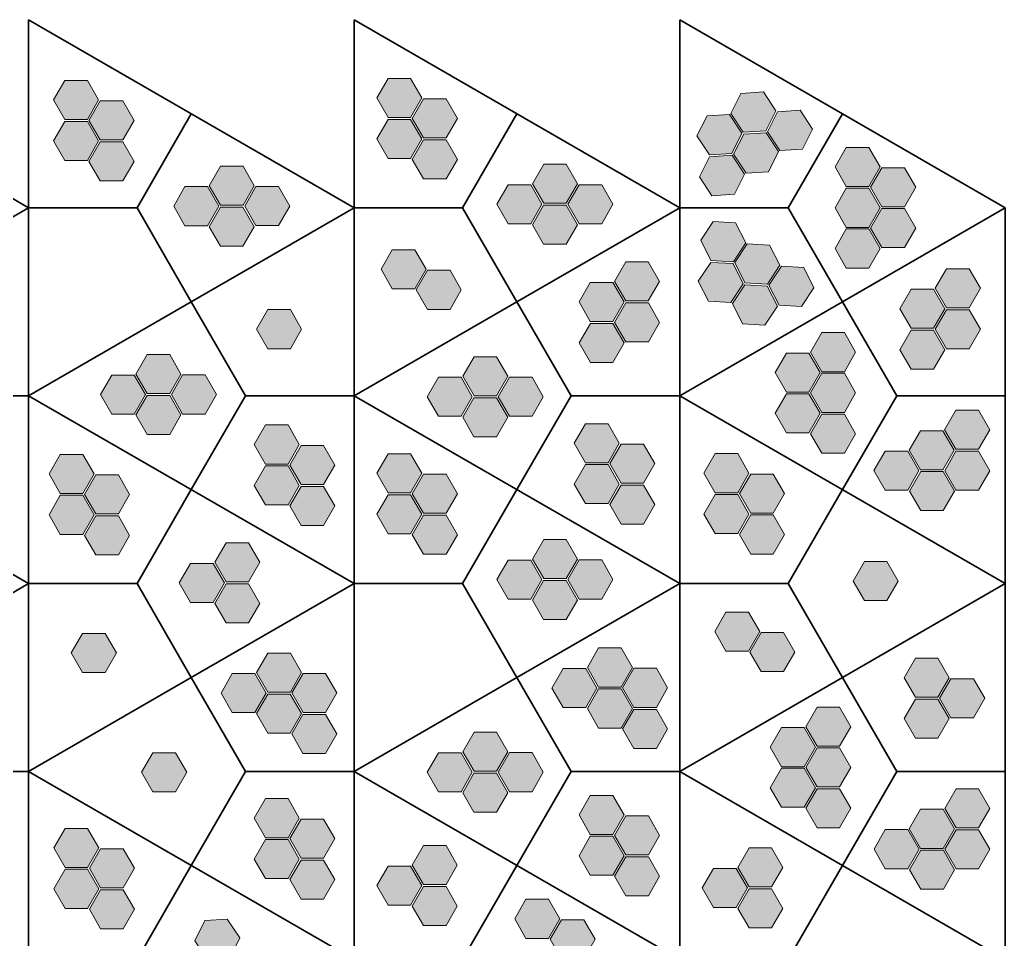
# Model space of a CAD drawing. Header units: centimetres. Extents: x 1.7 to 32, y -24.5 to -2.
# Drawn here: x 18.88 to 31.99, y -14.24 to -2 of the extents above; entities that cross this region are included whole.
import ezdxf

# ---------------------------------------------------------------- set-up
doc = ezdxf.new("R2010")
doc.units = ezdxf.units.CM
doc.header["$MEASUREMENT"] = 0
doc.layers.add('Camada 1', color=7, linetype='Continuous', lineweight=0)

msp = doc.modelspace()

# ---------------------------------------------------------------- hatches: boundary and pattern name
at = {"layer": 'Camada 1', "true_color": 0xe61f5b, "transparency": 33554687}
h = msp.add_hatch(color=232, dxfattribs=at)
h.dxf.hatch_style = 2
h.paths.add_polyline_path([(19.776, -2.805), (19.476, -2.805), (19.326, -3.065), (19.476, -3.325), (19.776, -3.325), (19.926, -3.065)])
h = msp.add_hatch(color=232, dxfattribs=at)
h.dxf.hatch_style = 2
h.paths.add_polyline_path([(24.078, -2.779), (23.778, -2.779), (23.628, -3.039), (23.778, -3.299), (24.078, -3.299), (24.228, -3.039)])
h = msp.add_hatch(color=232, dxfattribs=at)
h.dxf.hatch_style = 2
h.paths.add_polyline_path([(28.342, -3.245), (28.507, -3.495), (28.807, -3.477), (28.94, -3.209), (28.775, -2.958), (28.475, -2.977)])
h = msp.add_hatch(color=232, dxfattribs=at)
h.dxf.hatch_style = 2
h.paths.add_polyline_path([(20.248, -3.077), (19.948, -3.077), (19.798, -3.337), (19.948, -3.597), (20.248, -3.597), (20.398, -3.337)])
h = msp.add_hatch(color=232, dxfattribs=at)
h.dxf.hatch_style = 2
h.paths.add_polyline_path([(24.551, -3.052), (24.251, -3.052), (24.101, -3.311), (24.251, -3.571), (24.551, -3.571), (24.701, -3.311)])
h = msp.add_hatch(color=232, dxfattribs=at)
h.dxf.hatch_style = 2
h.paths.add_polyline_path([(27.89, -3.544), (28.056, -3.794), (28.355, -3.776), (28.489, -3.507), (28.323, -3.257), (28.024, -3.275)])
h = msp.add_hatch(color=232, dxfattribs=at)
h.dxf.hatch_style = 2
h.paths.add_polyline_path([(28.83, -3.489), (28.995, -3.739), (29.295, -3.721), (29.429, -3.453), (29.263, -3.202), (28.964, -3.221)])
h = msp.add_hatch(color=232, dxfattribs=at)
h.dxf.hatch_style = 2
h.paths.add_polyline_path([(19.776, -3.35), (19.476, -3.35), (19.326, -3.61), (19.476, -3.87), (19.776, -3.87), (19.926, -3.61)])
h = msp.add_hatch(color=232, dxfattribs=at)
h.dxf.hatch_style = 2
h.paths.add_polyline_path([(24.078, -3.324), (23.778, -3.324), (23.628, -3.584), (23.778, -3.844), (24.078, -3.844), (24.228, -3.584)])
h = msp.add_hatch(color=232, dxfattribs=at)
h.dxf.hatch_style = 2
h.paths.add_polyline_path([(28.378, -3.788), (28.544, -4.038), (28.843, -4.02), (28.977, -3.751), (28.812, -3.501), (28.512, -3.519)])
h = msp.add_hatch(color=232, dxfattribs=at)
h.dxf.hatch_style = 2
h.paths.add_polyline_path([(20.248, -3.623), (19.948, -3.623), (19.798, -3.882), (19.948, -4.142), (20.248, -4.142), (20.398, -3.882)])
h = msp.add_hatch(color=232, dxfattribs=at)
h.dxf.hatch_style = 2
h.paths.add_polyline_path([(24.551, -3.597), (24.251, -3.597), (24.101, -3.856), (24.251, -4.116), (24.551, -4.116), (24.701, -3.856)])
h = msp.add_hatch(color=232, dxfattribs=at)
h.dxf.hatch_style = 2
h.paths.add_polyline_path([(27.924, -4.089), (28.089, -4.339), (28.389, -4.321), (28.523, -4.052), (28.357, -3.802), (28.058, -3.82)])
h = msp.add_hatch(color=232, dxfattribs=at)
h.dxf.hatch_style = 2
h.paths.add_polyline_path([(30.178, -3.696), (29.878, -3.696), (29.728, -3.956), (29.878, -4.216), (30.178, -4.216), (30.328, -3.956)])
h = msp.add_hatch(color=232, dxfattribs=at)
h.dxf.hatch_style = 2
h.paths.add_polyline_path([(26.15, -4.44), (26.3, -4.18), (26.15, -3.92), (25.85, -3.92), (25.7, -4.18), (25.85, -4.44)])
h = msp.add_hatch(color=232, dxfattribs=at)
h.dxf.hatch_style = 2
h.paths.add_polyline_path([(21.848, -4.466), (21.998, -4.206), (21.848, -3.946), (21.548, -3.946), (21.398, -4.206), (21.548, -4.466)])
h = msp.add_hatch(color=232, dxfattribs=at)
h.dxf.hatch_style = 2
h.paths.add_polyline_path([(30.651, -3.969), (30.351, -3.969), (30.201, -4.228), (30.351, -4.488), (30.651, -4.488), (30.801, -4.228)])
h = msp.add_hatch(color=232, dxfattribs=at)
h.dxf.hatch_style = 2
h.paths.add_polyline_path([(25.677, -4.713), (25.827, -4.453), (25.677, -4.193), (25.377, -4.193), (25.227, -4.453), (25.377, -4.713)])
h = msp.add_hatch(color=232, dxfattribs=at)
h.dxf.hatch_style = 2
h.paths.add_polyline_path([(26.622, -4.712), (26.772, -4.453), (26.622, -4.193), (26.322, -4.193), (26.172, -4.453), (26.322, -4.712)])
h = msp.add_hatch(color=232, dxfattribs=at)
h.dxf.hatch_style = 2
h.paths.add_polyline_path([(21.375, -4.739), (21.525, -4.479), (21.375, -4.219), (21.075, -4.219), (20.925, -4.479), (21.075, -4.739)])
h = msp.add_hatch(color=232, dxfattribs=at)
h.dxf.hatch_style = 2
h.paths.add_polyline_path([(22.32, -4.738), (22.47, -4.478), (22.32, -4.219), (22.02, -4.219), (21.87, -4.478), (22.02, -4.738)])
h = msp.add_hatch(color=232, dxfattribs=at)
h.dxf.hatch_style = 2
h.paths.add_polyline_path([(30.178, -4.241), (29.878, -4.241), (29.728, -4.501), (29.878, -4.761), (30.178, -4.761), (30.328, -4.501)])
h = msp.add_hatch(color=232, dxfattribs=at)
h.dxf.hatch_style = 2
h.paths.add_polyline_path([(21.847, -5.012), (21.997, -4.752), (21.847, -4.492), (21.547, -4.492), (21.397, -4.752), (21.547, -5.012)])
h = msp.add_hatch(color=232, dxfattribs=at)
h.dxf.hatch_style = 2
h.paths.add_polyline_path([(26.149, -4.986), (26.299, -4.726), (26.149, -4.466), (25.849, -4.466), (25.699, -4.726), (25.849, -4.986)])
h = msp.add_hatch(color=232, dxfattribs=at)
h.dxf.hatch_style = 2
h.paths.add_polyline_path([(30.651, -4.51), (30.351, -4.51), (30.201, -4.77), (30.351, -5.03), (30.651, -5.03), (30.801, -4.77)])
h = msp.add_hatch(color=232, dxfattribs=at)
h.dxf.hatch_style = 2
h.paths.add_polyline_path([(28.375, -5.218), (28.54, -4.968), (28.405, -4.699), (28.105, -4.682), (27.941, -4.933), (28.075, -5.201)])
h = msp.add_hatch(color=232, dxfattribs=at)
h.dxf.hatch_style = 2
h.paths.add_polyline_path([(30.178, -4.782), (29.878, -4.782), (29.728, -5.042), (29.878, -5.302), (30.178, -5.302), (30.328, -5.042)])
h = msp.add_hatch(color=232, dxfattribs=at)
h.dxf.hatch_style = 2
h.paths.add_polyline_path([(28.827, -5.516), (28.992, -5.265), (28.857, -4.997), (28.558, -4.979), (28.393, -5.23), (28.527, -5.498)])
h = msp.add_hatch(color=232, dxfattribs=at)
h.dxf.hatch_style = 2
h.paths.add_polyline_path([(24.135, -5.059), (23.835, -5.059), (23.685, -5.319), (23.835, -5.579), (24.135, -5.579), (24.285, -5.319)])
h = msp.add_hatch(color=232, dxfattribs=at)
h.dxf.hatch_style = 2
h.paths.add_polyline_path([(27.392, -5.481), (27.242, -5.221), (26.942, -5.221), (26.792, -5.481), (26.942, -5.74), (27.242, -5.74)])
h = msp.add_hatch(color=232, dxfattribs=at)
h.dxf.hatch_style = 2
h.paths.add_polyline_path([(28.342, -5.763), (28.507, -5.512), (28.373, -5.244), (28.073, -5.227), (27.908, -5.477), (28.043, -5.745)])
h = msp.add_hatch(color=232, dxfattribs=at)
h.dxf.hatch_style = 2
h.paths.add_polyline_path([(24.603, -5.332), (24.303, -5.332), (24.153, -5.592), (24.303, -5.852), (24.603, -5.852), (24.753, -5.592)])
h = msp.add_hatch(color=232, dxfattribs=at)
h.dxf.hatch_style = 2
h.paths.add_polyline_path([(29.282, -5.815), (29.447, -5.565), (29.313, -5.297), (29.013, -5.279), (28.848, -5.53), (28.983, -5.798)])
h = msp.add_hatch(color=232, dxfattribs=at)
h.dxf.hatch_style = 2
h.paths.add_polyline_path([(31.662, -5.572), (31.512, -5.312), (31.212, -5.312), (31.062, -5.572), (31.212, -5.831), (31.512, -5.831)])
h = msp.add_hatch(color=232, dxfattribs=at)
h.dxf.hatch_style = 2
h.paths.add_polyline_path([(26.92, -5.753), (26.77, -5.493), (26.47, -5.493), (26.32, -5.753), (26.47, -6.013), (26.77, -6.013)])
h = msp.add_hatch(color=232, dxfattribs=at)
h.dxf.hatch_style = 2
h.paths.add_polyline_path([(28.795, -6.061), (28.96, -5.81), (28.825, -5.542), (28.525, -5.524), (28.361, -5.775), (28.495, -6.043)])
h = msp.add_hatch(color=232, dxfattribs=at)
h.dxf.hatch_style = 2
h.paths.add_polyline_path([(31.19, -5.844), (31.04, -5.584), (30.74, -5.584), (30.59, -5.844), (30.74, -6.104), (31.04, -6.104)])
h = msp.add_hatch(color=232, dxfattribs=at)
h.dxf.hatch_style = 2
h.paths.add_polyline_path([(27.393, -6.026), (27.243, -5.767), (26.943, -5.767), (26.793, -6.026), (26.943, -6.286), (27.243, -6.286)])
h = msp.add_hatch(color=232, dxfattribs=at)
h.dxf.hatch_style = 2
h.paths.add_polyline_path([(22.478, -5.856), (22.178, -5.856), (22.028, -6.116), (22.178, -6.376), (22.478, -6.376), (22.628, -6.116)])
h = msp.add_hatch(color=232, dxfattribs=at)
h.dxf.hatch_style = 2
h.paths.add_polyline_path([(31.662, -6.117), (31.512, -5.858), (31.212, -5.858), (31.062, -6.117), (31.212, -6.377), (31.512, -6.377)])
h = msp.add_hatch(color=232, dxfattribs=at)
h.dxf.hatch_style = 2
h.paths.add_polyline_path([(26.921, -6.299), (26.771, -6.039), (26.471, -6.039), (26.321, -6.299), (26.471, -6.559), (26.771, -6.559)])
h = msp.add_hatch(color=232, dxfattribs=at)
h.dxf.hatch_style = 2
h.paths.add_polyline_path([(29.552, -6.682), (29.852, -6.682), (30.002, -6.422), (29.852, -6.162), (29.552, -6.162), (29.402, -6.422)])
h = msp.add_hatch(color=232, dxfattribs=at)
h.dxf.hatch_style = 2
h.paths.add_polyline_path([(31.19, -6.39), (31.04, -6.13), (30.74, -6.13), (30.59, -6.39), (30.74, -6.65), (31.04, -6.65)])
h = msp.add_hatch(color=232, dxfattribs=at)
h.dxf.hatch_style = 2
h.paths.add_polyline_path([(20.872, -6.972), (21.022, -6.713), (20.872, -6.453), (20.572, -6.453), (20.422, -6.713), (20.572, -6.972)])
h = msp.add_hatch(color=232, dxfattribs=at)
h.dxf.hatch_style = 2
h.paths.add_polyline_path([(25.223, -7.003), (25.373, -6.743), (25.223, -6.483), (24.923, -6.483), (24.773, -6.743), (24.923, -7.003)])
h = msp.add_hatch(color=232, dxfattribs=at)
h.dxf.hatch_style = 2
h.paths.add_polyline_path([(29.08, -6.954), (29.38, -6.954), (29.53, -6.694), (29.38, -6.434), (29.08, -6.434), (28.93, -6.694)])
h = msp.add_hatch(color=232, dxfattribs=at)
h.dxf.hatch_style = 2
h.paths.add_polyline_path([(20.4, -7.246), (20.55, -6.986), (20.4, -6.726), (20.1, -6.726), (19.95, -6.986), (20.1, -7.246)])
h = msp.add_hatch(color=232, dxfattribs=at)
h.dxf.hatch_style = 2
h.paths.add_polyline_path([(21.344, -7.245), (21.494, -6.985), (21.344, -6.725), (21.044, -6.725), (20.894, -6.985), (21.044, -7.245)])
h = msp.add_hatch(color=232, dxfattribs=at)
h.dxf.hatch_style = 2
h.paths.add_polyline_path([(24.75, -7.276), (24.9, -7.016), (24.75, -6.756), (24.45, -6.756), (24.3, -7.016), (24.45, -7.276)])
h = msp.add_hatch(color=232, dxfattribs=at)
h.dxf.hatch_style = 2
h.paths.add_polyline_path([(25.695, -7.275), (25.845, -7.015), (25.695, -6.756), (25.395, -6.756), (25.245, -7.015), (25.395, -7.275)])
h = msp.add_hatch(color=232, dxfattribs=at)
h.dxf.hatch_style = 2
h.paths.add_polyline_path([(29.552, -7.223), (29.852, -7.223), (30.002, -6.963), (29.852, -6.703), (29.552, -6.703), (29.402, -6.963)])
h = msp.add_hatch(color=232, dxfattribs=at)
h.dxf.hatch_style = 2
h.paths.add_polyline_path([(20.872, -7.518), (21.022, -7.258), (20.872, -6.999), (20.572, -6.999), (20.422, -7.258), (20.572, -7.518)])
h = msp.add_hatch(color=232, dxfattribs=at)
h.dxf.hatch_style = 2
h.paths.add_polyline_path([(25.222, -7.548), (25.372, -7.289), (25.222, -7.029), (24.922, -7.029), (24.772, -7.289), (24.922, -7.548)])
h = msp.add_hatch(color=232, dxfattribs=at)
h.dxf.hatch_style = 2
h.paths.add_polyline_path([(29.08, -7.495), (29.38, -7.495), (29.53, -7.236), (29.38, -6.976), (29.08, -6.976), (28.93, -7.236)])
h = msp.add_hatch(color=232, dxfattribs=at)
h.dxf.hatch_style = 2
h.paths.add_polyline_path([(31.786, -7.455), (31.636, -7.195), (31.336, -7.195), (31.186, -7.455), (31.336, -7.715), (31.636, -7.715)])
h = msp.add_hatch(color=232, dxfattribs=at)
h.dxf.hatch_style = 2
h.paths.add_polyline_path([(29.552, -7.768), (29.852, -7.768), (30.002, -7.508), (29.852, -7.248), (29.552, -7.248), (29.402, -7.508)])
h = msp.add_hatch(color=232, dxfattribs=at)
h.dxf.hatch_style = 2
h.paths.add_polyline_path([(22.447, -7.391), (22.147, -7.391), (21.997, -7.651), (22.147, -7.911), (22.447, -7.911), (22.597, -7.651)])
h = msp.add_hatch(color=232, dxfattribs=at)
h.dxf.hatch_style = 2
h.paths.add_polyline_path([(26.706, -7.374), (26.406, -7.374), (26.256, -7.633), (26.406, -7.893), (26.706, -7.893), (26.856, -7.633)])
h = msp.add_hatch(color=232, dxfattribs=at)
h.dxf.hatch_style = 2
h.paths.add_polyline_path([(31.314, -7.727), (31.164, -7.468), (30.864, -7.468), (30.714, -7.727), (30.864, -7.987), (31.164, -7.987)])
h = msp.add_hatch(color=232, dxfattribs=at)
h.dxf.hatch_style = 2
h.paths.add_polyline_path([(22.92, -7.664), (22.62, -7.664), (22.47, -7.924), (22.62, -8.183), (22.92, -8.183), (23.07, -7.924)])
h = msp.add_hatch(color=232, dxfattribs=at)
h.dxf.hatch_style = 2
h.paths.add_polyline_path([(27.179, -7.646), (26.879, -7.646), (26.729, -7.906), (26.879, -8.166), (27.179, -8.166), (27.329, -7.906)])
h = msp.add_hatch(color=232, dxfattribs=at)
h.dxf.hatch_style = 2
h.paths.add_polyline_path([(30.845, -7.998), (30.695, -7.738), (30.395, -7.738), (30.245, -7.998), (30.395, -8.258), (30.695, -8.258)])
h = msp.add_hatch(color=232, dxfattribs=at)
h.dxf.hatch_style = 2
h.paths.add_polyline_path([(19.716, -7.782), (19.416, -7.782), (19.266, -8.042), (19.416, -8.302), (19.716, -8.302), (19.866, -8.042)])
h = msp.add_hatch(color=232, dxfattribs=at)
h.dxf.hatch_style = 2
h.paths.add_polyline_path([(24.078, -7.774), (23.778, -7.774), (23.628, -8.034), (23.778, -8.294), (24.078, -8.294), (24.228, -8.034)])
h = msp.add_hatch(color=232, dxfattribs=at)
h.dxf.hatch_style = 2
h.paths.add_polyline_path([(28.432, -7.772), (28.132, -7.772), (27.982, -8.032), (28.132, -8.292), (28.432, -8.292), (28.582, -8.032)])
h = msp.add_hatch(color=232, dxfattribs=at)
h.dxf.hatch_style = 2
h.paths.add_polyline_path([(31.787, -8.001), (31.637, -7.741), (31.337, -7.741), (31.187, -8.001), (31.337, -8.26), (31.637, -8.26)])
h = msp.add_hatch(color=232, dxfattribs=at)
h.dxf.hatch_style = 2
h.paths.add_polyline_path([(22.447, -7.936), (22.147, -7.936), (21.997, -8.196), (22.147, -8.456), (22.447, -8.456), (22.597, -8.196)])
h = msp.add_hatch(color=232, dxfattribs=at)
h.dxf.hatch_style = 2
h.paths.add_polyline_path([(26.706, -7.919), (26.406, -7.919), (26.256, -8.178), (26.406, -8.438), (26.706, -8.438), (26.856, -8.178)])
h = msp.add_hatch(color=232, dxfattribs=at)
h.dxf.hatch_style = 2
h.paths.add_polyline_path([(20.189, -8.055), (19.889, -8.055), (19.739, -8.315), (19.889, -8.575), (20.189, -8.575), (20.339, -8.315)])
h = msp.add_hatch(color=232, dxfattribs=at)
h.dxf.hatch_style = 2
h.paths.add_polyline_path([(24.551, -8.047), (24.251, -8.047), (24.101, -8.307), (24.251, -8.566), (24.551, -8.566), (24.701, -8.307)])
h = msp.add_hatch(color=232, dxfattribs=at)
h.dxf.hatch_style = 2
h.paths.add_polyline_path([(28.905, -8.044), (28.605, -8.044), (28.455, -8.304), (28.605, -8.564), (28.905, -8.564), (29.055, -8.304)])
h = msp.add_hatch(color=232, dxfattribs=at)
h.dxf.hatch_style = 2
h.paths.add_polyline_path([(31.318, -8.271), (31.168, -8.011), (30.868, -8.011), (30.718, -8.271), (30.868, -8.531), (31.168, -8.531)])
h = msp.add_hatch(color=232, dxfattribs=at)
h.dxf.hatch_style = 2
h.paths.add_polyline_path([(22.92, -8.209), (22.62, -8.209), (22.47, -8.469), (22.62, -8.728), (22.92, -8.728), (23.07, -8.469)])
h = msp.add_hatch(color=232, dxfattribs=at)
h.dxf.hatch_style = 2
h.paths.add_polyline_path([(27.179, -8.191), (26.879, -8.191), (26.729, -8.451), (26.879, -8.711), (27.179, -8.711), (27.329, -8.451)])
h = msp.add_hatch(color=232, dxfattribs=at)
h.dxf.hatch_style = 2
h.paths.add_polyline_path([(19.716, -8.327), (19.416, -8.327), (19.266, -8.587), (19.416, -8.847), (19.716, -8.847), (19.866, -8.587)])
h = msp.add_hatch(color=232, dxfattribs=at)
h.dxf.hatch_style = 2
h.paths.add_polyline_path([(24.078, -8.319), (23.778, -8.319), (23.628, -8.579), (23.778, -8.839), (24.078, -8.839), (24.228, -8.579)])
h = msp.add_hatch(color=232, dxfattribs=at)
h.dxf.hatch_style = 2
h.paths.add_polyline_path([(28.432, -8.317), (28.132, -8.317), (27.982, -8.577), (28.132, -8.837), (28.432, -8.837), (28.582, -8.577)])
h = msp.add_hatch(color=232, dxfattribs=at)
h.dxf.hatch_style = 2
h.paths.add_polyline_path([(20.189, -8.6), (19.889, -8.6), (19.739, -8.86), (19.889, -9.12), (20.189, -9.12), (20.339, -8.86)])
h = msp.add_hatch(color=232, dxfattribs=at)
h.dxf.hatch_style = 2
h.paths.add_polyline_path([(24.551, -8.592), (24.251, -8.592), (24.101, -8.852), (24.251, -9.112), (24.551, -9.112), (24.701, -8.852)])
h = msp.add_hatch(color=232, dxfattribs=at)
h.dxf.hatch_style = 2
h.paths.add_polyline_path([(28.905, -8.589), (28.605, -8.589), (28.455, -8.849), (28.605, -9.109), (28.905, -9.109), (29.055, -8.849)])
h = msp.add_hatch(color=232, dxfattribs=at)
h.dxf.hatch_style = 2
h.paths.add_polyline_path([(26.15, -9.435), (26.3, -9.175), (26.15, -8.916), (25.85, -8.916), (25.7, -9.175), (25.85, -9.435)])
h = msp.add_hatch(color=232, dxfattribs=at)
h.dxf.hatch_style = 2
h.paths.add_polyline_path([(21.622, -8.96), (21.472, -9.219), (21.622, -9.479), (21.922, -9.479), (22.072, -9.219), (21.922, -8.96)])
h = msp.add_hatch(color=232, dxfattribs=at)
h.dxf.hatch_style = 2
h.paths.add_polyline_path([(21.15, -9.233), (21, -9.493), (21.15, -9.752), (21.45, -9.752), (21.6, -9.493), (21.45, -9.233)])
h = msp.add_hatch(color=232, dxfattribs=at)
h.dxf.hatch_style = 2
h.paths.add_polyline_path([(25.677, -9.708), (25.827, -9.449), (25.677, -9.189), (25.377, -9.189), (25.227, -9.449), (25.377, -9.708)])
h = msp.add_hatch(color=232, dxfattribs=at)
h.dxf.hatch_style = 2
h.paths.add_polyline_path([(26.622, -9.708), (26.772, -9.448), (26.622, -9.188), (26.322, -9.188), (26.172, -9.448), (26.322, -9.708)])
h = msp.add_hatch(color=232, dxfattribs=at)
h.dxf.hatch_style = 2
h.paths.add_polyline_path([(30.418, -9.208), (30.118, -9.208), (29.968, -9.468), (30.118, -9.728), (30.418, -9.728), (30.568, -9.468)])
h = msp.add_hatch(color=232, dxfattribs=at)
h.dxf.hatch_style = 2
h.paths.add_polyline_path([(21.622, -9.505), (21.472, -9.765), (21.622, -10.025), (21.922, -10.025), (22.072, -9.765), (21.922, -9.505)])
h = msp.add_hatch(color=232, dxfattribs=at)
h.dxf.hatch_style = 2
h.paths.add_polyline_path([(26.149, -9.981), (26.299, -9.721), (26.149, -9.461), (25.849, -9.461), (25.699, -9.721), (25.849, -9.981)])
h = msp.add_hatch(color=232, dxfattribs=at)
h.dxf.hatch_style = 2
h.paths.add_polyline_path([(28.576, -9.881), (28.276, -9.881), (28.126, -10.141), (28.276, -10.4), (28.576, -10.4), (28.726, -10.141)])
h = msp.add_hatch(color=232, dxfattribs=at)
h.dxf.hatch_style = 2
h.paths.add_polyline_path([(20.012, -10.165), (19.712, -10.165), (19.562, -10.425), (19.712, -10.685), (20.012, -10.685), (20.162, -10.425)])
h = msp.add_hatch(color=232, dxfattribs=at)
h.dxf.hatch_style = 2
h.paths.add_polyline_path([(29.044, -10.154), (28.744, -10.154), (28.594, -10.414), (28.744, -10.674), (29.044, -10.674), (29.194, -10.414)])
h = msp.add_hatch(color=232, dxfattribs=at)
h.dxf.hatch_style = 2
h.paths.add_polyline_path([(26.581, -10.359), (26.431, -10.619), (26.581, -10.879), (26.881, -10.879), (27.031, -10.619), (26.881, -10.359)])
h = msp.add_hatch(color=232, dxfattribs=at)
h.dxf.hatch_style = 2
h.paths.add_polyline_path([(22.178, -10.428), (22.028, -10.687), (22.178, -10.947), (22.478, -10.947), (22.628, -10.687), (22.478, -10.428)])
h = msp.add_hatch(color=232, dxfattribs=at)
h.dxf.hatch_style = 2
h.paths.add_polyline_path([(31.098, -10.495), (30.798, -10.495), (30.648, -10.755), (30.798, -11.015), (31.098, -11.015), (31.248, -10.755)])
h = msp.add_hatch(color=232, dxfattribs=at)
h.dxf.hatch_style = 2
h.paths.add_polyline_path([(21.705, -10.701), (21.555, -10.961), (21.705, -11.22), (22.005, -11.22), (22.155, -10.961), (22.005, -10.701)])
h = msp.add_hatch(color=232, dxfattribs=at)
h.dxf.hatch_style = 2
h.paths.add_polyline_path([(22.647, -10.698), (22.497, -10.958), (22.647, -11.218), (22.947, -11.218), (23.097, -10.958), (22.947, -10.698)])
h = msp.add_hatch(color=232, dxfattribs=at)
h.dxf.hatch_style = 2
h.paths.add_polyline_path([(26.109, -10.633), (25.959, -10.892), (26.109, -11.152), (26.409, -11.152), (26.559, -10.892), (26.409, -10.633)])
h = msp.add_hatch(color=232, dxfattribs=at)
h.dxf.hatch_style = 2
h.paths.add_polyline_path([(27.05, -10.63), (26.9, -10.89), (27.05, -11.15), (27.35, -11.15), (27.5, -10.89), (27.35, -10.63)])
h = msp.add_hatch(color=232, dxfattribs=at)
h.dxf.hatch_style = 2
h.paths.add_polyline_path([(31.57, -10.768), (31.27, -10.768), (31.12, -11.027), (31.27, -11.287), (31.57, -11.287), (31.72, -11.027)])
h = msp.add_hatch(color=232, dxfattribs=at)
h.dxf.hatch_style = 2
h.paths.add_polyline_path([(22.177, -10.973), (22.027, -11.233), (22.177, -11.493), (22.477, -11.493), (22.627, -11.233), (22.477, -10.973)])
h = msp.add_hatch(color=232, dxfattribs=at)
h.dxf.hatch_style = 2
h.paths.add_polyline_path([(26.581, -10.905), (26.431, -11.165), (26.581, -11.425), (26.881, -11.425), (27.031, -11.165), (26.881, -10.905)])
h = msp.add_hatch(color=232, dxfattribs=at)
h.dxf.hatch_style = 2
h.paths.add_polyline_path([(29.489, -11.667), (29.789, -11.667), (29.939, -11.407), (29.789, -11.147), (29.489, -11.147), (29.339, -11.407)])
h = msp.add_hatch(color=232, dxfattribs=at)
h.dxf.hatch_style = 2
h.paths.add_polyline_path([(31.098, -11.04), (30.798, -11.04), (30.648, -11.3), (30.798, -11.56), (31.098, -11.56), (31.248, -11.3)])
h = msp.add_hatch(color=232, dxfattribs=at)
h.dxf.hatch_style = 2
h.paths.add_polyline_path([(22.646, -11.244), (22.496, -11.504), (22.646, -11.764), (22.946, -11.764), (23.096, -11.504), (22.946, -11.244)])
h = msp.add_hatch(color=232, dxfattribs=at)
h.dxf.hatch_style = 2
h.paths.add_polyline_path([(27.05, -11.176), (26.9, -11.436), (27.05, -11.695), (27.35, -11.695), (27.5, -11.436), (27.35, -11.176)])
h = msp.add_hatch(color=232, dxfattribs=at)
h.dxf.hatch_style = 2
h.paths.add_polyline_path([(25.223, -11.999), (25.373, -11.74), (25.223, -11.48), (24.923, -11.48), (24.773, -11.74), (24.923, -11.999)])
h = msp.add_hatch(color=232, dxfattribs=at)
h.dxf.hatch_style = 2
h.paths.add_polyline_path([(29.016, -11.939), (29.316, -11.939), (29.466, -11.679), (29.316, -11.419), (29.016, -11.419), (28.866, -11.679)])
h = msp.add_hatch(color=232, dxfattribs=at)
h.dxf.hatch_style = 2
h.paths.add_polyline_path([(20.949, -11.753), (20.649, -11.753), (20.499, -12.012), (20.649, -12.272), (20.949, -12.272), (21.099, -12.012)])
h = msp.add_hatch(color=232, dxfattribs=at)
h.dxf.hatch_style = 2
h.paths.add_polyline_path([(24.75, -12.273), (24.9, -12.013), (24.75, -11.753), (24.45, -11.753), (24.3, -12.013), (24.45, -12.273)])
h = msp.add_hatch(color=232, dxfattribs=at)
h.dxf.hatch_style = 2
h.paths.add_polyline_path([(25.695, -12.272), (25.845, -12.012), (25.695, -11.752), (25.395, -11.752), (25.245, -12.012), (25.395, -12.272)])
h = msp.add_hatch(color=232, dxfattribs=at)
h.dxf.hatch_style = 2
h.paths.add_polyline_path([(29.489, -12.208), (29.789, -12.208), (29.939, -11.948), (29.789, -11.688), (29.489, -11.688), (29.339, -11.948)])
h = msp.add_hatch(color=232, dxfattribs=at)
h.dxf.hatch_style = 2
h.paths.add_polyline_path([(25.222, -12.545), (25.372, -12.285), (25.222, -12.025), (24.922, -12.025), (24.772, -12.285), (24.922, -12.545)])
h = msp.add_hatch(color=232, dxfattribs=at)
h.dxf.hatch_style = 2
h.paths.add_polyline_path([(29.016, -12.48), (29.316, -12.48), (29.466, -12.221), (29.316, -11.961), (29.016, -11.961), (28.866, -12.221)])
h = msp.add_hatch(color=232, dxfattribs=at)
h.dxf.hatch_style = 2
h.paths.add_polyline_path([(26.77, -12.321), (26.47, -12.321), (26.32, -12.581), (26.47, -12.84), (26.77, -12.84), (26.92, -12.581)])
h = msp.add_hatch(color=232, dxfattribs=at)
h.dxf.hatch_style = 2
h.paths.add_polyline_path([(29.489, -12.753), (29.789, -12.753), (29.939, -12.493), (29.789, -12.233), (29.489, -12.233), (29.339, -12.493)])
h = msp.add_hatch(color=232, dxfattribs=at)
h.dxf.hatch_style = 2
h.paths.add_polyline_path([(31.788, -12.494), (31.638, -12.234), (31.338, -12.234), (31.188, -12.494), (31.338, -12.753), (31.638, -12.753)])
h = msp.add_hatch(color=232, dxfattribs=at)
h.dxf.hatch_style = 2
h.paths.add_polyline_path([(22.447, -12.364), (22.147, -12.364), (21.997, -12.624), (22.147, -12.884), (22.447, -12.884), (22.597, -12.624)])
h = msp.add_hatch(color=232, dxfattribs=at)
h.dxf.hatch_style = 2
h.paths.add_polyline_path([(31.316, -12.766), (31.166, -12.506), (30.866, -12.506), (30.716, -12.766), (30.866, -13.026), (31.166, -13.026)])
h = msp.add_hatch(color=232, dxfattribs=at)
h.dxf.hatch_style = 2
h.paths.add_polyline_path([(22.92, -12.636), (22.62, -12.636), (22.47, -12.896), (22.62, -13.156), (22.92, -13.156), (23.07, -12.896)])
h = msp.add_hatch(color=232, dxfattribs=at)
h.dxf.hatch_style = 2
h.paths.add_polyline_path([(27.243, -12.593), (26.943, -12.593), (26.793, -12.853), (26.943, -13.113), (27.243, -13.113), (27.393, -12.853)])
h = msp.add_hatch(color=232, dxfattribs=at)
h.dxf.hatch_style = 2
h.paths.add_polyline_path([(19.78, -12.76), (19.48, -12.76), (19.33, -13.02), (19.48, -13.28), (19.78, -13.28), (19.93, -13.02)])
h = msp.add_hatch(color=232, dxfattribs=at)
h.dxf.hatch_style = 2
h.paths.add_polyline_path([(30.847, -13.037), (30.697, -12.777), (30.397, -12.777), (30.247, -13.037), (30.397, -13.297), (30.697, -13.297)])
h = msp.add_hatch(color=232, dxfattribs=at)
h.dxf.hatch_style = 2
h.paths.add_polyline_path([(31.788, -13.039), (31.638, -12.78), (31.338, -12.78), (31.188, -13.039), (31.338, -13.299), (31.638, -13.299)])
h = msp.add_hatch(color=232, dxfattribs=at)
h.dxf.hatch_style = 2
h.paths.add_polyline_path([(22.447, -12.909), (22.147, -12.909), (21.997, -13.169), (22.147, -13.429), (22.447, -13.429), (22.597, -13.169)])
h = msp.add_hatch(color=232, dxfattribs=at)
h.dxf.hatch_style = 2
h.paths.add_polyline_path([(26.77, -12.866), (26.47, -12.866), (26.32, -13.126), (26.47, -13.385), (26.77, -13.385), (26.92, -13.126)])
h = msp.add_hatch(color=232, dxfattribs=at)
h.dxf.hatch_style = 2
h.paths.add_polyline_path([(20.253, -13.033), (19.953, -13.033), (19.803, -13.292), (19.953, -13.552), (20.253, -13.552), (20.403, -13.292)])
h = msp.add_hatch(color=232, dxfattribs=at)
h.dxf.hatch_style = 2
h.paths.add_polyline_path([(24.25, -12.989), (24.1, -13.249), (24.25, -13.509), (24.55, -13.509), (24.7, -13.249), (24.55, -12.989)])
h = msp.add_hatch(color=232, dxfattribs=at)
h.dxf.hatch_style = 2
h.paths.add_polyline_path([(28.584, -13.019), (28.434, -13.279), (28.584, -13.539), (28.884, -13.539), (29.034, -13.279), (28.884, -13.019)])
h = msp.add_hatch(color=232, dxfattribs=at)
h.dxf.hatch_style = 2
h.paths.add_polyline_path([(31.32, -13.31), (31.17, -13.05), (30.87, -13.05), (30.72, -13.31), (30.87, -13.57), (31.17, -13.57)])
h = msp.add_hatch(color=232, dxfattribs=at)
h.dxf.hatch_style = 2
h.paths.add_polyline_path([(22.92, -13.182), (22.62, -13.182), (22.47, -13.441), (22.62, -13.701), (22.92, -13.701), (23.07, -13.441)])
h = msp.add_hatch(color=232, dxfattribs=at)
h.dxf.hatch_style = 2
h.paths.add_polyline_path([(27.243, -13.138), (26.943, -13.138), (26.793, -13.398), (26.943, -13.658), (27.243, -13.658), (27.393, -13.398)])
h = msp.add_hatch(color=232, dxfattribs=at)
h.dxf.hatch_style = 2
h.paths.add_polyline_path([(19.78, -13.305), (19.48, -13.305), (19.33, -13.565), (19.48, -13.825), (19.78, -13.825), (19.93, -13.565)])
h = msp.add_hatch(color=232, dxfattribs=at)
h.dxf.hatch_style = 2
h.paths.add_polyline_path([(23.778, -13.262), (23.628, -13.522), (23.778, -13.782), (24.078, -13.782), (24.228, -13.522), (24.078, -13.262)])
h = msp.add_hatch(color=232, dxfattribs=at)
h.dxf.hatch_style = 2
h.paths.add_polyline_path([(28.111, -13.293), (27.961, -13.552), (28.111, -13.812), (28.411, -13.812), (28.561, -13.552), (28.411, -13.293)])
h = msp.add_hatch(color=232, dxfattribs=at)
h.dxf.hatch_style = 2
h.paths.add_polyline_path([(20.253, -13.578), (19.953, -13.578), (19.803, -13.837), (19.953, -14.097), (20.253, -14.097), (20.403, -13.837)])
h = msp.add_hatch(color=232, dxfattribs=at)
h.dxf.hatch_style = 2
h.paths.add_polyline_path([(24.25, -13.535), (24.1, -13.795), (24.25, -14.054), (24.55, -14.054), (24.7, -13.795), (24.55, -13.535)])
h = msp.add_hatch(color=232, dxfattribs=at)
h.dxf.hatch_style = 2
h.paths.add_polyline_path([(28.583, -13.565), (28.433, -13.825), (28.583, -14.085), (28.883, -14.085), (29.033, -13.825), (28.883, -13.565)])
h = msp.add_hatch(color=232, dxfattribs=at)
h.dxf.hatch_style = 2
h.paths.add_polyline_path([(25.914, -13.704), (25.614, -13.704), (25.464, -13.964), (25.614, -14.224), (25.914, -14.224), (26.064, -13.964)])
h = msp.add_hatch(color=232, dxfattribs=at)
h.dxf.hatch_style = 2
h.paths.add_polyline_path([(21.805, -14.218), (21.639, -13.968), (21.34, -13.986), (21.206, -14.255), (21.372, -14.505), (21.671, -14.487)])
h = msp.add_hatch(color=232, dxfattribs=at)
h.dxf.hatch_style = 2
h.paths.add_polyline_path([(26.386, -13.977), (26.086, -13.977), (25.936, -14.237), (26.086, -14.496), (26.386, -14.496), (26.536, -14.237)])

# ---------------------------------------------------------------- linework, layer by layer
at = {"layer": 'Camada 1', "color": 250, "lineweight": 35, "true_color": 0x1d1d1b}
for p, q in [((14.659, -1.997), (18.993, -4.499)), ((18.993, -4.499), (18.993, -1.997)), ((18.993, -1.997), (18.993, -4.499)), ((18.993, -1.997), (23.326, -4.499)), ((23.326, -4.499), (23.326, -1.997)), ((23.326, -1.997), (23.326, -4.499)), ((23.326, -1.997), (27.66, -4.499)), ((27.66, -4.499), (27.66, -1.997)), ((27.66, -1.997), (27.66, -4.499)), ((27.66, -1.997), (31.994, -4.499)), ((18.993, -4.499), (16.826, -5.75)), ((18.993, -4.499), (18.993, -7.001)), ((20.437, -4.499), (20.437, -4.499)), ((23.326, -4.499), (21.16, -5.75)), ((23.326, -4.499), (23.326, -7.001)), ((24.771, -4.499), (24.771, -4.499)), ((27.66, -4.499), (25.493, -5.75)), ((27.66, -4.499), (27.66, -7.001)), ((29.105, -4.499), (29.105, -4.499)), ((31.994, -4.499), (29.827, -5.75)), ((31.994, -24.515), (31.994, -4.499)), ((18.993, -7.001), (21.16, -5.75)), ((23.326, -7.001), (25.493, -5.75)), ((27.66, -7.001), (29.827, -5.75)), ((14.659, -7.001), (18.993, -9.503)), ((18.993, -7.001), (18.993, -9.503)), ((18.993, -7.001), (23.326, -9.503)), ((21.882, -7.001), (21.882, -7.001)), ((23.326, -7.001), (23.326, -9.503)), ((23.326, -7.001), (27.66, -9.503)), ((26.216, -7.001), (26.216, -7.001)), ((27.66, -7.001), (27.66, -9.503)), ((27.66, -7.001), (31.994, -9.503)), ((30.549, -7.001), (30.549, -7.001)), ((18.993, -9.503), (16.826, -10.754)), ((18.993, -9.503), (18.993, -12.005)), ((20.437, -9.503), (20.437, -9.503)), ((23.326, -9.503), (21.16, -10.754)), ((23.326, -9.503), (23.326, -12.005)), ((24.771, -9.503), (24.771, -9.503)), ((27.66, -9.503), (25.493, -10.754)), ((27.66, -9.503), (27.66, -12.005)), ((29.105, -9.503), (29.105, -9.503)), ((31.994, -9.503), (29.827, -10.754)), ((18.993, -12.005), (21.16, -10.754)), ((23.326, -12.005), (25.493, -10.754)), ((27.66, -12.005), (29.827, -10.754)), ((18.993, -12.005), (18.993, -14.507)), ((18.993, -12.005), (23.326, -14.507)), ((21.882, -12.005), (21.882, -12.005)), ((23.326, -12.005), (23.326, -14.507)), ((23.326, -12.005), (27.66, -14.507)), ((26.216, -12.005), (26.216, -12.005)), ((27.66, -12.005), (27.66, -14.507)), ((27.66, -12.005), (31.994, -14.507)), ((30.549, -12.005), (30.549, -12.005))]:
    msp.add_line(p, q, dxfattribs=at)
at = {"layer": 'Camada 1', "color": 232, "lineweight": 35, "true_color": 0xe61f5b}
for p, q in [((20.437, -4.499), (21.16, -3.248)), ((24.771, -4.499), (25.493, -3.248)), ((29.105, -4.499), (29.827, -3.248)), ((20.437, -4.499), (18.993, -4.499)), ((21.16, -5.75), (20.437, -4.499)), ((24.771, -4.499), (23.326, -4.499)), ((25.493, -5.75), (24.771, -4.499)), ((29.105, -4.499), (27.66, -4.499)), ((29.827, -5.75), (29.105, -4.499)), ((21.16, -5.75), (21.882, -7.001)), ((25.493, -5.75), (26.216, -7.001)), ((29.827, -5.75), (30.549, -7.001)), ((17.548, -7.001), (18.993, -7.001)), ((21.882, -7.001), (21.16, -8.252)), ((21.882, -7.001), (23.326, -7.001)), ((26.216, -7.001), (25.493, -8.252)), ((26.216, -7.001), (27.66, -7.001)), ((30.549, -7.001), (29.827, -8.252)), ((30.549, -7.001), (31.994, -7.001)), ((20.437, -9.503), (21.16, -8.252)), ((24.771, -9.503), (25.493, -8.252)), ((29.105, -9.503), (29.827, -8.252)), ((20.437, -9.503), (18.993, -9.503)), ((21.16, -10.754), (20.437, -9.503)), ((24.771, -9.503), (23.326, -9.503)), ((25.493, -10.754), (24.771, -9.503)), ((29.105, -9.503), (27.66, -9.503)), ((29.827, -10.754), (29.105, -9.503)), ((21.16, -10.754), (21.882, -12.005)), ((25.493, -10.754), (26.216, -12.005)), ((29.827, -10.754), (30.549, -12.005)), ((17.548, -12.005), (18.993, -12.005)), ((21.882, -12.005), (21.16, -13.256)), ((21.882, -12.005), (23.326, -12.005)), ((26.216, -12.005), (25.493, -13.256)), ((26.216, -12.005), (27.66, -12.005)), ((30.549, -12.005), (29.827, -13.256)), ((30.549, -12.005), (31.994, -12.005)), ((20.437, -14.507), (21.16, -13.256)), ((24.771, -14.507), (25.493, -13.256)), ((29.105, -14.507), (29.827, -13.256))]:
    msp.add_line(p, q, dxfattribs=at)
at = {"layer": 'Camada 1', "color": 7, "lineweight": 0, "true_color": 0xffffff}
for p, q in [((18.993, -4.499), (16.826, -5.75)), ((23.326, -4.499), (21.16, -5.75)), ((27.66, -4.499), (25.493, -5.75)), ((31.994, -4.499), (29.827, -5.75)), ((21.16, -5.75), (18.993, -7.001)), ((25.493, -5.75), (23.326, -7.001)), ((29.827, -5.75), (27.66, -7.001)), ((18.993, -9.503), (16.826, -10.754)), ((23.326, -9.503), (21.16, -10.754)), ((27.66, -9.503), (25.493, -10.754)), ((31.994, -9.503), (29.827, -10.754)), ((21.16, -10.754), (18.993, -12.005)), ((25.493, -10.754), (23.326, -12.005)), ((29.827, -10.754), (27.66, -12.005))]:
    msp.add_line(p, q, dxfattribs=at)
at = {"layer": 'Camada 1'}
for points in [[(19.776, -2.805), (19.476, -2.805), (19.326, -3.065), (19.476, -3.325), (19.776, -3.325), (19.926, -3.065)], [(24.078, -2.779), (23.778, -2.779), (23.628, -3.039), (23.778, -3.299), (24.078, -3.299), (24.228, -3.039)], [(28.342, -3.245), (28.507, -3.495), (28.807, -3.477), (28.94, -3.209), (28.775, -2.958), (28.475, -2.977)], [(20.248, -3.077), (19.948, -3.077), (19.798, -3.337), (19.948, -3.597), (20.248, -3.597), (20.398, -3.337)], [(24.551, -3.052), (24.251, -3.052), (24.101, -3.311), (24.251, -3.571), (24.551, -3.571), (24.701, -3.311)], [(27.89, -3.544), (28.056, -3.794), (28.355, -3.776), (28.489, -3.507), (28.323, -3.257), (28.024, -3.275)], [(28.83, -3.489), (28.995, -3.739), (29.295, -3.721), (29.429, -3.453), (29.263, -3.202), (28.964, -3.221)], [(19.776, -3.35), (19.476, -3.35), (19.326, -3.61), (19.476, -3.87), (19.776, -3.87), (19.926, -3.61)], [(24.078, -3.324), (23.778, -3.324), (23.628, -3.584), (23.778, -3.844), (24.078, -3.844), (24.228, -3.584)], [(28.378, -3.788), (28.544, -4.038), (28.843, -4.02), (28.977, -3.751), (28.812, -3.501), (28.512, -3.519)], [(20.248, -3.623), (19.948, -3.623), (19.798, -3.882), (19.948, -4.142), (20.248, -4.142), (20.398, -3.882)], [(24.551, -3.597), (24.251, -3.597), (24.101, -3.856), (24.251, -4.116), (24.551, -4.116), (24.701, -3.856)], [(27.924, -4.089), (28.089, -4.339), (28.389, -4.321), (28.523, -4.052), (28.357, -3.802), (28.058, -3.82)], [(30.178, -3.696), (29.878, -3.696), (29.728, -3.956), (29.878, -4.216), (30.178, -4.216), (30.328, -3.956)], [(26.15, -4.44), (26.3, -4.18), (26.15, -3.92), (25.85, -3.92), (25.7, -4.18), (25.85, -4.44)], [(21.848, -4.466), (21.998, -4.206), (21.848, -3.946), (21.548, -3.946), (21.398, -4.206), (21.548, -4.466)], [(30.651, -3.969), (30.351, -3.969), (30.201, -4.228), (30.351, -4.488), (30.651, -4.488), (30.801, -4.228)], [(25.677, -4.713), (25.827, -4.453), (25.677, -4.193), (25.377, -4.193), (25.227, -4.453), (25.377, -4.713)], [(26.622, -4.712), (26.772, -4.453), (26.622, -4.193), (26.322, -4.193), (26.172, -4.453), (26.322, -4.712)], [(21.375, -4.739), (21.525, -4.479), (21.375, -4.219), (21.075, -4.219), (20.925, -4.479), (21.075, -4.739)], [(22.32, -4.738), (22.47, -4.478), (22.32, -4.219), (22.02, -4.219), (21.87, -4.478), (22.02, -4.738)], [(30.178, -4.241), (29.878, -4.241), (29.728, -4.501), (29.878, -4.761), (30.178, -4.761), (30.328, -4.501)], [(21.847, -5.012), (21.997, -4.752), (21.847, -4.492), (21.547, -4.492), (21.397, -4.752), (21.547, -5.012)], [(26.149, -4.986), (26.299, -4.726), (26.149, -4.466), (25.849, -4.466), (25.699, -4.726), (25.849, -4.986)], [(30.651, -4.51), (30.351, -4.51), (30.201, -4.77), (30.351, -5.03), (30.651, -5.03), (30.801, -4.77)], [(28.375, -5.218), (28.54, -4.968), (28.405, -4.699), (28.105, -4.682), (27.941, -4.933), (28.075, -5.201)], [(30.178, -4.782), (29.878, -4.782), (29.728, -5.042), (29.878, -5.302), (30.178, -5.302), (30.328, -5.042)], [(28.827, -5.516), (28.992, -5.265), (28.857, -4.997), (28.558, -4.979), (28.393, -5.23), (28.527, -5.498)], [(24.135, -5.059), (23.835, -5.059), (23.685, -5.319), (23.835, -5.579), (24.135, -5.579), (24.285, -5.319)], [(27.392, -5.481), (27.242, -5.221), (26.942, -5.221), (26.792, -5.481), (26.942, -5.74), (27.242, -5.74)], [(28.342, -5.763), (28.507, -5.512), (28.373, -5.244), (28.073, -5.227), (27.908, -5.477), (28.043, -5.745)], [(24.603, -5.332), (24.303, -5.332), (24.153, -5.592), (24.303, -5.852), (24.603, -5.852), (24.753, -5.592)], [(29.282, -5.815), (29.447, -5.565), (29.313, -5.297), (29.013, -5.279), (28.848, -5.53), (28.983, -5.798)], [(31.662, -5.572), (31.512, -5.312), (31.212, -5.312), (31.062, -5.572), (31.212, -5.831), (31.512, -5.831)], [(26.92, -5.753), (26.77, -5.493), (26.47, -5.493), (26.32, -5.753), (26.47, -6.013), (26.77, -6.013)], [(28.795, -6.061), (28.96, -5.81), (28.825, -5.542), (28.525, -5.524), (28.361, -5.775), (28.495, -6.043)], [(31.19, -5.844), (31.04, -5.584), (30.74, -5.584), (30.59, -5.844), (30.74, -6.104), (31.04, -6.104)], [(27.393, -6.026), (27.243, -5.767), (26.943, -5.767), (26.793, -6.026), (26.943, -6.286), (27.243, -6.286)], [(22.478, -5.856), (22.178, -5.856), (22.028, -6.116), (22.178, -6.376), (22.478, -6.376), (22.628, -6.116)], [(31.662, -6.117), (31.512, -5.858), (31.212, -5.858), (31.062, -6.117), (31.212, -6.377), (31.512, -6.377)], [(26.921, -6.299), (26.771, -6.039), (26.471, -6.039), (26.321, -6.299), (26.471, -6.559), (26.771, -6.559)], [(29.552, -6.682), (29.852, -6.682), (30.002, -6.422), (29.852, -6.162), (29.552, -6.162), (29.402, -6.422)], [(31.19, -6.39), (31.04, -6.13), (30.74, -6.13), (30.59, -6.39), (30.74, -6.65), (31.04, -6.65)], [(20.872, -6.972), (21.022, -6.713), (20.872, -6.453), (20.572, -6.453), (20.422, -6.713), (20.572, -6.972)], [(25.223, -7.003), (25.373, -6.743), (25.223, -6.483), (24.923, -6.483), (24.773, -6.743), (24.923, -7.003)], [(29.08, -6.954), (29.38, -6.954), (29.53, -6.694), (29.38, -6.434), (29.08, -6.434), (28.93, -6.694)], [(20.4, -7.246), (20.55, -6.986), (20.4, -6.726), (20.1, -6.726), (19.95, -6.986), (20.1, -7.246)], [(21.344, -7.245), (21.494, -6.985), (21.344, -6.725), (21.044, -6.725), (20.894, -6.985), (21.044, -7.245)], [(24.75, -7.276), (24.9, -7.016), (24.75, -6.756), (24.45, -6.756), (24.3, -7.016), (24.45, -7.276)], [(25.695, -7.275), (25.845, -7.015), (25.695, -6.756), (25.395, -6.756), (25.245, -7.015), (25.395, -7.275)], [(29.552, -7.223), (29.852, -7.223), (30.002, -6.963), (29.852, -6.703), (29.552, -6.703), (29.402, -6.963)], [(20.872, -7.518), (21.022, -7.258), (20.872, -6.999), (20.572, -6.999), (20.422, -7.258), (20.572, -7.518)], [(25.222, -7.548), (25.372, -7.289), (25.222, -7.029), (24.922, -7.029), (24.772, -7.289), (24.922, -7.548)], [(29.08, -7.495), (29.38, -7.495), (29.53, -7.236), (29.38, -6.976), (29.08, -6.976), (28.93, -7.236)], [(31.786, -7.455), (31.636, -7.195), (31.336, -7.195), (31.186, -7.455), (31.336, -7.715), (31.636, -7.715)], [(29.552, -7.768), (29.852, -7.768), (30.002, -7.508), (29.852, -7.248), (29.552, -7.248), (29.402, -7.508)], [(22.447, -7.391), (22.147, -7.391), (21.997, -7.651), (22.147, -7.911), (22.447, -7.911), (22.597, -7.651)], [(26.706, -7.374), (26.406, -7.374), (26.256, -7.633), (26.406, -7.893), (26.706, -7.893), (26.856, -7.633)], [(31.314, -7.727), (31.164, -7.468), (30.864, -7.468), (30.714, -7.727), (30.864, -7.987), (31.164, -7.987)], [(22.92, -7.664), (22.62, -7.664), (22.47, -7.924), (22.62, -8.183), (22.92, -8.183), (23.07, -7.924)], [(27.179, -7.646), (26.879, -7.646), (26.729, -7.906), (26.879, -8.166), (27.179, -8.166), (27.329, -7.906)], [(30.845, -7.998), (30.695, -7.738), (30.395, -7.738), (30.245, -7.998), (30.395, -8.258), (30.695, -8.258)], [(19.716, -7.782), (19.416, -7.782), (19.266, -8.042), (19.416, -8.302), (19.716, -8.302), (19.866, -8.042)], [(24.078, -7.774), (23.778, -7.774), (23.628, -8.034), (23.778, -8.294), (24.078, -8.294), (24.228, -8.034)], [(28.432, -7.772), (28.132, -7.772), (27.982, -8.032), (28.132, -8.292), (28.432, -8.292), (28.582, -8.032)], [(31.787, -8.001), (31.637, -7.741), (31.337, -7.741), (31.187, -8.001), (31.337, -8.26), (31.637, -8.26)], [(22.447, -7.936), (22.147, -7.936), (21.997, -8.196), (22.147, -8.456), (22.447, -8.456), (22.597, -8.196)], [(26.706, -7.919), (26.406, -7.919), (26.256, -8.178), (26.406, -8.438), (26.706, -8.438), (26.856, -8.178)], [(20.189, -8.055), (19.889, -8.055), (19.739, -8.315), (19.889, -8.575), (20.189, -8.575), (20.339, -8.315)], [(24.551, -8.047), (24.251, -8.047), (24.101, -8.307), (24.251, -8.566), (24.551, -8.566), (24.701, -8.307)], [(28.905, -8.044), (28.605, -8.044), (28.455, -8.304), (28.605, -8.564), (28.905, -8.564), (29.055, -8.304)], [(31.318, -8.271), (31.168, -8.011), (30.868, -8.011), (30.718, -8.271), (30.868, -8.531), (31.168, -8.531)], [(22.92, -8.209), (22.62, -8.209), (22.47, -8.469), (22.62, -8.728), (22.92, -8.728), (23.07, -8.469)], [(27.179, -8.191), (26.879, -8.191), (26.729, -8.451), (26.879, -8.711), (27.179, -8.711), (27.329, -8.451)], [(19.716, -8.327), (19.416, -8.327), (19.266, -8.587), (19.416, -8.847), (19.716, -8.847), (19.866, -8.587)], [(24.078, -8.319), (23.778, -8.319), (23.628, -8.579), (23.778, -8.839), (24.078, -8.839), (24.228, -8.579)], [(28.432, -8.317), (28.132, -8.317), (27.982, -8.577), (28.132, -8.837), (28.432, -8.837), (28.582, -8.577)], [(20.189, -8.6), (19.889, -8.6), (19.739, -8.86), (19.889, -9.12), (20.189, -9.12), (20.339, -8.86)], [(24.551, -8.592), (24.251, -8.592), (24.101, -8.852), (24.251, -9.112), (24.551, -9.112), (24.701, -8.852)], [(28.905, -8.589), (28.605, -8.589), (28.455, -8.849), (28.605, -9.109), (28.905, -9.109), (29.055, -8.849)], [(26.15, -9.435), (26.3, -9.175), (26.15, -8.916), (25.85, -8.916), (25.7, -9.175), (25.85, -9.435)], [(21.622, -8.96), (21.472, -9.219), (21.622, -9.479), (21.922, -9.479), (22.072, -9.219), (21.922, -8.96)], [(21.15, -9.233), (21, -9.493), (21.15, -9.752), (21.45, -9.752), (21.6, -9.493), (21.45, -9.233)], [(25.677, -9.708), (25.827, -9.449), (25.677, -9.189), (25.377, -9.189), (25.227, -9.449), (25.377, -9.708)], [(26.622, -9.708), (26.772, -9.448), (26.622, -9.188), (26.322, -9.188), (26.172, -9.448), (26.322, -9.708)], [(30.418, -9.208), (30.118, -9.208), (29.968, -9.468), (30.118, -9.728), (30.418, -9.728), (30.568, -9.468)], [(21.622, -9.505), (21.472, -9.765), (21.622, -10.025), (21.922, -10.025), (22.072, -9.765), (21.922, -9.505)], [(26.149, -9.981), (26.299, -9.721), (26.149, -9.461), (25.849, -9.461), (25.699, -9.721), (25.849, -9.981)], [(28.576, -9.881), (28.276, -9.881), (28.126, -10.141), (28.276, -10.4), (28.576, -10.4), (28.726, -10.141)], [(20.012, -10.165), (19.712, -10.165), (19.562, -10.425), (19.712, -10.685), (20.012, -10.685), (20.162, -10.425)], [(29.044, -10.154), (28.744, -10.154), (28.594, -10.414), (28.744, -10.674), (29.044, -10.674), (29.194, -10.414)], [(26.581, -10.359), (26.431, -10.619), (26.581, -10.879), (26.881, -10.879), (27.031, -10.619), (26.881, -10.359)], [(22.178, -10.428), (22.028, -10.687), (22.178, -10.947), (22.478, -10.947), (22.628, -10.687), (22.478, -10.428)], [(31.098, -10.495), (30.798, -10.495), (30.648, -10.755), (30.798, -11.015), (31.098, -11.015), (31.248, -10.755)], [(21.705, -10.701), (21.555, -10.961), (21.705, -11.22), (22.005, -11.22), (22.155, -10.961), (22.005, -10.701)], [(22.647, -10.698), (22.497, -10.958), (22.647, -11.218), (22.947, -11.218), (23.097, -10.958), (22.947, -10.698)], [(26.109, -10.633), (25.959, -10.892), (26.109, -11.152), (26.409, -11.152), (26.559, -10.892), (26.409, -10.633)], [(27.05, -10.63), (26.9, -10.89), (27.05, -11.15), (27.35, -11.15), (27.5, -10.89), (27.35, -10.63)], [(31.57, -10.768), (31.27, -10.768), (31.12, -11.027), (31.27, -11.287), (31.57, -11.287), (31.72, -11.027)], [(22.177, -10.973), (22.027, -11.233), (22.177, -11.493), (22.477, -11.493), (22.627, -11.233), (22.477, -10.973)], [(26.581, -10.905), (26.431, -11.165), (26.581, -11.425), (26.881, -11.425), (27.031, -11.165), (26.881, -10.905)], [(29.489, -11.667), (29.789, -11.667), (29.939, -11.407), (29.789, -11.147), (29.489, -11.147), (29.339, -11.407)], [(31.098, -11.04), (30.798, -11.04), (30.648, -11.3), (30.798, -11.56), (31.098, -11.56), (31.248, -11.3)], [(22.646, -11.244), (22.496, -11.504), (22.646, -11.764), (22.946, -11.764), (23.096, -11.504), (22.946, -11.244)], [(27.05, -11.176), (26.9, -11.436), (27.05, -11.695), (27.35, -11.695), (27.5, -11.436), (27.35, -11.176)], [(25.223, -11.999), (25.373, -11.74), (25.223, -11.48), (24.923, -11.48), (24.773, -11.74), (24.923, -11.999)], [(29.016, -11.939), (29.316, -11.939), (29.466, -11.679), (29.316, -11.419), (29.016, -11.419), (28.866, -11.679)], [(20.949, -11.753), (20.649, -11.753), (20.499, -12.012), (20.649, -12.272), (20.949, -12.272), (21.099, -12.012)], [(24.75, -12.273), (24.9, -12.013), (24.75, -11.753), (24.45, -11.753), (24.3, -12.013), (24.45, -12.273)], [(25.695, -12.272), (25.845, -12.012), (25.695, -11.752), (25.395, -11.752), (25.245, -12.012), (25.395, -12.272)], [(29.489, -12.208), (29.789, -12.208), (29.939, -11.948), (29.789, -11.688), (29.489, -11.688), (29.339, -11.948)], [(25.222, -12.545), (25.372, -12.285), (25.222, -12.025), (24.922, -12.025), (24.772, -12.285), (24.922, -12.545)], [(29.016, -12.48), (29.316, -12.48), (29.466, -12.221), (29.316, -11.961), (29.016, -11.961), (28.866, -12.221)], [(26.77, -12.321), (26.47, -12.321), (26.32, -12.581), (26.47, -12.84), (26.77, -12.84), (26.92, -12.581)], [(29.489, -12.753), (29.789, -12.753), (29.939, -12.493), (29.789, -12.233), (29.489, -12.233), (29.339, -12.493)], [(31.788, -12.494), (31.638, -12.234), (31.338, -12.234), (31.188, -12.494), (31.338, -12.753), (31.638, -12.753)], [(22.447, -12.364), (22.147, -12.364), (21.997, -12.624), (22.147, -12.884), (22.447, -12.884), (22.597, -12.624)], [(31.316, -12.766), (31.166, -12.506), (30.866, -12.506), (30.716, -12.766), (30.866, -13.026), (31.166, -13.026)], [(22.92, -12.636), (22.62, -12.636), (22.47, -12.896), (22.62, -13.156), (22.92, -13.156), (23.07, -12.896)], [(27.243, -12.593), (26.943, -12.593), (26.793, -12.853), (26.943, -13.113), (27.243, -13.113), (27.393, -12.853)], [(19.78, -12.76), (19.48, -12.76), (19.33, -13.02), (19.48, -13.28), (19.78, -13.28), (19.93, -13.02)], [(30.847, -13.037), (30.697, -12.777), (30.397, -12.777), (30.247, -13.037), (30.397, -13.297), (30.697, -13.297)], [(31.788, -13.039), (31.638, -12.78), (31.338, -12.78), (31.188, -13.039), (31.338, -13.299), (31.638, -13.299)], [(22.447, -12.909), (22.147, -12.909), (21.997, -13.169), (22.147, -13.429), (22.447, -13.429), (22.597, -13.169)], [(26.77, -12.866), (26.47, -12.866), (26.32, -13.126), (26.47, -13.385), (26.77, -13.385), (26.92, -13.126)], [(20.253, -13.033), (19.953, -13.033), (19.803, -13.292), (19.953, -13.552), (20.253, -13.552), (20.403, -13.292)], [(24.25, -12.989), (24.1, -13.249), (24.25, -13.509), (24.55, -13.509), (24.7, -13.249), (24.55, -12.989)], [(28.584, -13.019), (28.434, -13.279), (28.584, -13.539), (28.884, -13.539), (29.034, -13.279), (28.884, -13.019)], [(31.32, -13.31), (31.17, -13.05), (30.87, -13.05), (30.72, -13.31), (30.87, -13.57), (31.17, -13.57)], [(22.92, -13.182), (22.62, -13.182), (22.47, -13.441), (22.62, -13.701), (22.92, -13.701), (23.07, -13.441)], [(27.243, -13.138), (26.943, -13.138), (26.793, -13.398), (26.943, -13.658), (27.243, -13.658), (27.393, -13.398)], [(19.78, -13.305), (19.48, -13.305), (19.33, -13.565), (19.48, -13.825), (19.78, -13.825), (19.93, -13.565)], [(23.778, -13.262), (23.628, -13.522), (23.778, -13.782), (24.078, -13.782), (24.228, -13.522), (24.078, -13.262)], [(28.111, -13.293), (27.961, -13.552), (28.111, -13.812), (28.411, -13.812), (28.561, -13.552), (28.411, -13.293)], [(20.253, -13.578), (19.953, -13.578), (19.803, -13.837), (19.953, -14.097), (20.253, -14.097), (20.403, -13.837)], [(24.25, -13.535), (24.1, -13.795), (24.25, -14.054), (24.55, -14.054), (24.7, -13.795), (24.55, -13.535)], [(28.583, -13.565), (28.433, -13.825), (28.583, -14.085), (28.883, -14.085), (29.033, -13.825), (28.883, -13.565)], [(25.914, -13.704), (25.614, -13.704), (25.464, -13.964), (25.614, -14.224), (25.914, -14.224), (26.064, -13.964)], [(21.805, -14.218), (21.639, -13.968), (21.34, -13.986), (21.206, -14.255), (21.372, -14.505), (21.671, -14.487)], [(26.386, -13.977), (26.086, -13.977), (25.936, -14.237), (26.086, -14.496), (26.386, -14.496), (26.536, -14.237)]]:
    msp.add_lwpolyline(points, close=True, dxfattribs=at)

doc.saveas('drawing.dxf')
